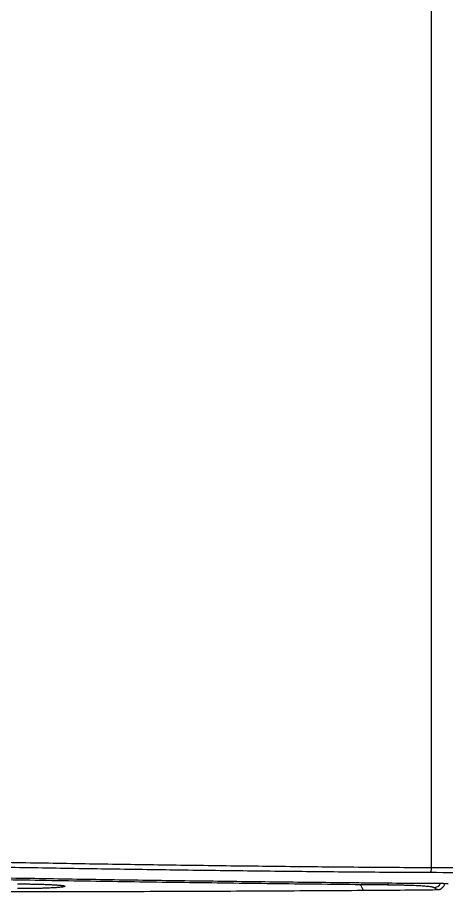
# Model space of a CAD drawing. Header units: millimetres. Extents: x -33000 to 294000, y 0 to 42408.
# Drawn here: x 19445.6 to 19528.7, y 16904.7 to 17073.9 of the extents above; entities that cross this region are included whole.
import ezdxf

# ---------------------------------------------------------------- set-up
doc = ezdxf.new("R2010")
doc.units = ezdxf.units.MM
doc.header["$LTSCALE"] = 50
doc.layers.add('arch', color=8, linetype='Continuous')

msp = doc.modelspace()

# ---------------------------------------------------------------- linework, layer by layer
at = {"layer": 'arch', "linetype": 'Continuous'}
msp.add_line((19512.07, 16906), (19512.56, 16904.93), dxfattribs=at)
for centre, major_axis, ratio, start_param, end_param in [((19517.19, 16907.44), (-0.02, -1.5), 0.325966, 0.053503, 0.7703), ((19526.24, 16906.94), (-0.74, -1.3), 0.994967, 0.534249, 1.624058)]:
    msp.add_ellipse(centre, major_axis=major_axis, ratio=ratio, start_param=start_param, end_param=end_param, dxfattribs=at)
for points in [[(19525.77, 17299.72), (19525.77, 17169.59), (19525.77, 17039.46), (19525.77, 16909.34)], [(19511.54, 16906.08), (19512.2, 16906.07), (19513.5, 16906.06), (19515.39, 16906.02), (19516.6, 16906.03), (19517.19, 16906.05)], [(19517.2, 16905.95), (19515.49, 16905.96), (19513.78, 16905.98), (19512.07, 16906)], [(19512.56, 16904.93), (19517.36, 16904.96), (19522.16, 16904.98), (19526.96, 16905.05)]]:
    msp.add_open_spline(points, degree=3, dxfattribs=at)
for points, knots in [([(19412.84, 16910.98), (19422.25, 16910.74), (19431.66, 16910.56), (19445.78, 16910.31), (19450.48, 16910.23), (19459.89, 16910.07), (19464.6, 16910), (19474.01, 16909.86), (19483.42, 16909.73), (19492.83, 16909.62), (19502.24, 16909.52), (19506.95, 16909.47), (19514.01, 16909.41), (19516.36, 16909.39), (19521.06, 16909.36), (19523.42, 16909.34), (19525.77, 16909.34)], [0, 0, 0, 0, 0.25, 0.25, 0.375, 0.375, 0.5, 0.5, 0.625, 0.75, 0.75, 0.875, 0.875, 0.9375, 0.9375, 1, 1, 1, 1]), ([(19512.07, 16906), (19509.22, 16906.03), (19506.37, 16906.06), (19500.68, 16906.12), (19497.83, 16906.16), (19489.29, 16906.26), (19483.6, 16906.33), (19472.21, 16906.48), (19466.51, 16906.56), (19455.13, 16906.74), (19449.43, 16906.83), (19440.89, 16906.98), (19438.05, 16907.04), (19432.35, 16907.14), (19426.66, 16907.25), (19420.97, 16907.38), (19415.27, 16907.51), (19412.43, 16907.58), (19398.19, 16907.94), (19386.81, 16908.3), (19375.43, 16908.72)], [0, 0, 0, 0, 0.0625, 0.0625, 0.125, 0.125, 0.25, 0.25, 0.375, 0.375, 0.5, 0.5, 0.5625, 0.5625, 0.625, 0.6875, 0.6875, 0.75, 0.75, 1, 1, 1, 1]), ([(19525.46, 16908.34), (19523.11, 16908.34), (19520.75, 16908.36), (19516.05, 16908.39), (19513.69, 16908.41), (19506.63, 16908.47), (19501.93, 16908.52), (19492.51, 16908.62), (19487.81, 16908.68), (19478.39, 16908.8), (19473.69, 16908.86), (19464.28, 16909), (19459.57, 16909.07), (19450.16, 16909.23), (19445.45, 16909.31), (19431.33, 16909.56), (19421.92, 16909.74), (19412.51, 16909.98)], [0, 0, 0, 0, 0.0625, 0.0625, 0.125, 0.125, 0.25, 0.25, 0.375, 0.375, 0.5, 0.5, 0.625, 0.625, 0.75, 0.75, 1, 1, 1, 1]), ([(19525.77, 16909.34), (19525.77, 16909.27), (19525.77, 16909.21), (19525.76, 16909.08), (19525.75, 16909.02), (19525.74, 16908.91), (19525.73, 16908.85), (19525.71, 16908.74), (19525.69, 16908.69), (19525.66, 16908.6), (19525.65, 16908.56), (19525.62, 16908.49), (19525.6, 16908.45), (19525.56, 16908.4), (19525.54, 16908.38), (19525.5, 16908.35), (19525.48, 16908.34), (19525.46, 16908.34)], [0, 0, 0, 0, 0.125, 0.125, 0.25, 0.25, 0.375, 0.375, 0.5, 0.5, 0.625, 0.625, 0.75, 0.75, 0.875, 0.875, 1, 1, 1, 1]), ([(19567.7, 16909.03), (19565.91, 16908.96), (19564.12, 16908.9), (19561.45, 16908.81), (19560.55, 16908.79), (19558.77, 16908.74), (19557.88, 16908.72), (19555.22, 16908.65), (19553.45, 16908.6), (19549.91, 16908.53), (19548.14, 16908.5), (19542.86, 16908.41), (19539.36, 16908.37), (19532.38, 16908.33), (19528.91, 16908.33), (19525.46, 16908.34)], [0, 0, 0, 0, 0.125, 0.125, 0.1875, 0.1875, 0.25, 0.25, 0.375, 0.375, 0.5, 0.5, 0.75, 0.75, 1, 1, 1, 1]), ([(19525.77, 16909.34), (19529.21, 16909.32), (19532.67, 16909.33), (19539.61, 16909.37), (19543.1, 16909.41), (19548.36, 16909.5), (19550.12, 16909.53), (19553.64, 16909.6), (19555.41, 16909.64), (19558.06, 16909.71), (19558.95, 16909.74), (19560.72, 16909.79), (19561.61, 16909.81), (19564.28, 16909.89), (19566.06, 16909.95), (19567.84, 16910.02)], [0, 0, 0, 0, 0.25, 0.25, 0.5, 0.5, 0.625, 0.625, 0.75, 0.75, 0.8125, 0.8125, 0.875, 0.875, 1, 1, 1, 1]), ([(19412.58, 16907.97), (19422.28, 16907.72), (19431.98, 16907.54), (19446.54, 16907.28), (19451.39, 16907.2), (19461.1, 16907.04), (19465.95, 16906.97), (19475.66, 16906.83), (19480.51, 16906.76), (19490.21, 16906.64), (19495.07, 16906.58), (19502.34, 16906.5), (19504.77, 16906.47), (19508.41, 16906.44), (19509.62, 16906.42), (19512.05, 16906.4), (19513.26, 16906.38), (19516.9, 16906.35), (19519.33, 16906.32), (19522.97, 16906.3), (19524.18, 16906.29), (19526.61, 16906.28), (19527.82, 16906.27), (19529.04, 16906.27)], [0, 0, 0, 0, 0.25, 0.25, 0.375, 0.375, 0.5, 0.5, 0.625, 0.625, 0.75, 0.75, 0.8125, 0.8125, 0.84375, 0.84375, 0.875, 0.875, 0.9375, 0.9375, 0.96875, 0.96875, 1, 1, 1, 1]), ([(19369.88, 16905.41), (19375.83, 16905.28), (19381.77, 16905.17), (19393.66, 16904.99), (19399.6, 16904.91), (19408.52, 16904.82), (19411.49, 16904.8), (19417.44, 16904.76), (19420.41, 16904.74), (19429.33, 16904.7), (19435.27, 16904.69), (19447.16, 16904.69), (19456.08, 16904.69), (19465, 16904.71), (19470.94, 16904.72), (19473.92, 16904.73), (19482.84, 16904.77), (19488.78, 16904.79), (19497.7, 16904.84), (19500.67, 16904.86), (19506.62, 16904.89), (19509.59, 16904.91), (19512.56, 16904.93)], [0, 0, 0, 0, 0.125, 0.125, 0.25, 0.25, 0.3125, 0.3125, 0.375, 0.375, 0.5, 0.5, 0.625, 0.6875, 0.6875, 0.75, 0.75, 0.875, 0.875, 0.9375, 0.9375, 1, 1, 1, 1]), ([(19445.63, 16906.16), (19445.65, 16906.16), (19445.68, 16906.16), (19445.72, 16906.16), (19445.77, 16906.16), (19445.81, 16906.16), (19445.86, 16906.16), (19445.9, 16906.16), (19445.95, 16906.16), (19445.99, 16906.16), (19446.04, 16906.16), (19446.08, 16906.16), (19446.13, 16906.15), (19446.17, 16906.15), (19446.22, 16906.15), (19446.26, 16906.15), (19446.31, 16906.15), (19446.35, 16906.15), (19446.4, 16906.15), (19446.44, 16906.15), (19446.49, 16906.15), (19446.53, 16906.15), (19446.58, 16906.15), (19446.62, 16906.15), (19446.67, 16906.15), (19446.71, 16906.15), (19446.76, 16906.15), (19446.8, 16906.15), (19446.85, 16906.15), (19446.89, 16906.15), (19446.94, 16906.15), (19446.98, 16906.15), (19447.03, 16906.15), (19447.07, 16906.15), (19447.12, 16906.15), (19447.16, 16906.15), (19447.2, 16906.15), (19447.25, 16906.15), (19447.29, 16906.15), (19447.34, 16906.15), (19447.38, 16906.15), (19447.56, 16906.15), (19447.87, 16906.14), (19448.31, 16906.14), (19448.74, 16906.13), (19449.16, 16906.12), (19449.57, 16906.11), (19449.97, 16906.1), (19450.36, 16906.09), (19450.79, 16906.08), (19451.24, 16906.06), (19451.7, 16906.04), (19452.14, 16906.02), (19452.56, 16906), (19452.94, 16905.98), (19453.29, 16905.95), (19453.61, 16905.93), (19453.89, 16905.9), (19454.14, 16905.88), (19454.35, 16905.85), (19454.53, 16905.82), (19454.66, 16905.79), (19454.76, 16905.76), (19454.82, 16905.73), (19454.84, 16905.7), (19454.82, 16905.67), (19454.76, 16905.64), (19454.66, 16905.61), (19454.53, 16905.58), (19454.35, 16905.55), (19454.14, 16905.52), (19453.89, 16905.5), (19453.61, 16905.47), (19453.29, 16905.44), (19452.94, 16905.42), (19452.56, 16905.39), (19452.08, 16905.37), (19451.49, 16905.34), (19450.88, 16905.32), (19450.37, 16905.3), (19449.98, 16905.29), (19449.58, 16905.28), (19449.16, 16905.27), (19448.74, 16905.26), (19448.31, 16905.26), (19447.88, 16905.25), (19447.56, 16905.25), (19447.35, 16905.24), (19447.25, 16905.24), (19447.16, 16905.24), (19447.06, 16905.24), (19446.97, 16905.24), (19446.87, 16905.24), (19446.78, 16905.24), (19446.68, 16905.24), (19446.59, 16905.24), (19446.49, 16905.24), (19446.4, 16905.24), (19446.3, 16905.24), (19446.21, 16905.24), (19446.11, 16905.24), (19446.02, 16905.24), (19445.92, 16905.24), (19445.82, 16905.24), (19445.73, 16905.24), (19445.67, 16905.24), (19445.63, 16905.24)], [0, 0, 0, 0, 0.001566, 0.003131, 0.004696, 0.006259, 0.007823, 0.009385, 0.010947, 0.012509, 0.01407, 0.015631, 0.017192, 0.018752, 0.020311, 0.021871, 0.02343, 0.024989, 0.026548, 0.028107, 0.029666, 0.031225, 0.032783, 0.034342, 0.035901, 0.03746, 0.039019, 0.040579, 0.042138, 0.043698, 0.045258, 0.046819, 0.04838, 0.049941, 0.051503, 0.053065, 0.054628, 0.056191, 0.057755, 0.05932, 0.060885, 0.062451, 0.078124, 0.09376, 0.109397, 0.125073, 0.140664, 0.156219, 0.171775, 0.18737, 0.208267, 0.229121, 0.250022, 0.270814, 0.291564, 0.312361, 0.333223, 0.354043, 0.374912, 0.395769, 0.416586, 0.437452, 0.458245, 0.478997, 0.499798, 0.520693, 0.541546, 0.562447, 0.583221, 0.603954, 0.624732, 0.645621, 0.666466, 0.687357, 0.708176, 0.72895, 0.749769, 0.780996, 0.81222, 0.827891, 0.843524, 0.859156, 0.874826, 0.890421, 0.905978, 0.921535, 0.937129, 0.940447, 0.943762, 0.947075, 0.950385, 0.953693, 0.956999, 0.960305, 0.963609, 0.966913, 0.970216, 0.97352, 0.976824, 0.98013, 0.983436, 0.986744, 0.990054, 0.993367, 0.996682, 1, 1, 1, 1]), ([(19526.26, 16905.45), (19526.23, 16905.46), (19526.19, 16905.48), (19526.11, 16905.5), (19526.07, 16905.51), (19526.02, 16905.52), (19525.98, 16905.53), (19525.96, 16905.54), (19525.87, 16905.55), (19525.78, 16905.57), (19525.59, 16905.6), (19525.37, 16905.63), (19524.99, 16905.67), (19524.69, 16905.69), (19524.44, 16905.71), (19524.36, 16905.72), (19524.23, 16905.73), (19524.19, 16905.73), (19524.1, 16905.74), (19523.88, 16905.75), (19523.45, 16905.78), (19522.82, 16905.81), (19522.15, 16905.83), (19521.66, 16905.85), (19521.35, 16905.86), (19521.29, 16905.86), (19521.16, 16905.87), (19521.1, 16905.87), (19520.9, 16905.88), (19520.77, 16905.88), (19520.37, 16905.89), (19519.83, 16905.9), (19518.99, 16905.92), (19518.41, 16905.93), (19517.81, 16905.94), (19517.51, 16905.94), (19517.2, 16905.95)], [0, 0, 0, 0, 0.0625, 0.0625, 0.09375, 0.109375, 0.109375, 0.125, 0.125, 0.1875, 0.1875, 0.25, 0.3125, 0.375, 0.375, 0.40625, 0.40625, 0.421875, 0.421875, 0.4375, 0.5, 0.5625, 0.625, 0.6875, 0.6875, 0.703125, 0.703125, 0.71875, 0.71875, 0.75, 0.75, 0.8125, 0.875, 0.9375, 0.9375, 1, 1, 1, 1]), ([(19526.96, 16905.05), (19526.9, 16905.08), (19526.85, 16905.11), (19526.61, 16905.24), (19526.43, 16905.34), (19526.26, 16905.45)], [0, 0, 0, 0, 0.241703, 0.241703, 1, 1, 1, 1]), ([(19526.96, 16905.05), (19527.06, 16905.05), (19527.15, 16905.06), (19527.27, 16905.08), (19527.3, 16905.09), (19527.34, 16905.1), (19527.37, 16905.11), (19527.43, 16905.13), (19527.53, 16905.17), (19527.61, 16905.21), (19527.68, 16905.24), (19527.7, 16905.26), (19527.74, 16905.28), (19527.76, 16905.29), (19527.86, 16905.36), (19527.93, 16905.43), (19528.03, 16905.53), (19528.07, 16905.56), (19528.11, 16905.62), (19528.13, 16905.64), (19528.16, 16905.68), (19528.17, 16905.7), (19528.24, 16905.8), (19528.28, 16905.89), (19528.33, 16906), (19528.34, 16906.02), (19528.35, 16906.07), (19528.36, 16906.09), (19528.38, 16906.16), (19528.39, 16906.21), (19528.4, 16906.26), (19528.41, 16906.27), (19528.41, 16906.27)], [0, 0, 0, 0, 0.14142, 0.14142, 0.176775, 0.176775, 0.21213, 0.21213, 0.28284, 0.35355, 0.35355, 0.388905, 0.388905, 0.424261, 0.424261, 0.565681, 0.565681, 0.636391, 0.636391, 0.671746, 0.671746, 0.707101, 0.707101, 0.848521, 0.848521, 0.883876, 0.883876, 0.919231, 0.919231, 0.989941, 0.989941, 1, 1, 1, 1])]:
    msp.add_open_spline(points, degree=3, knots=knots, dxfattribs=at)

doc.saveas('drawing.dxf')
